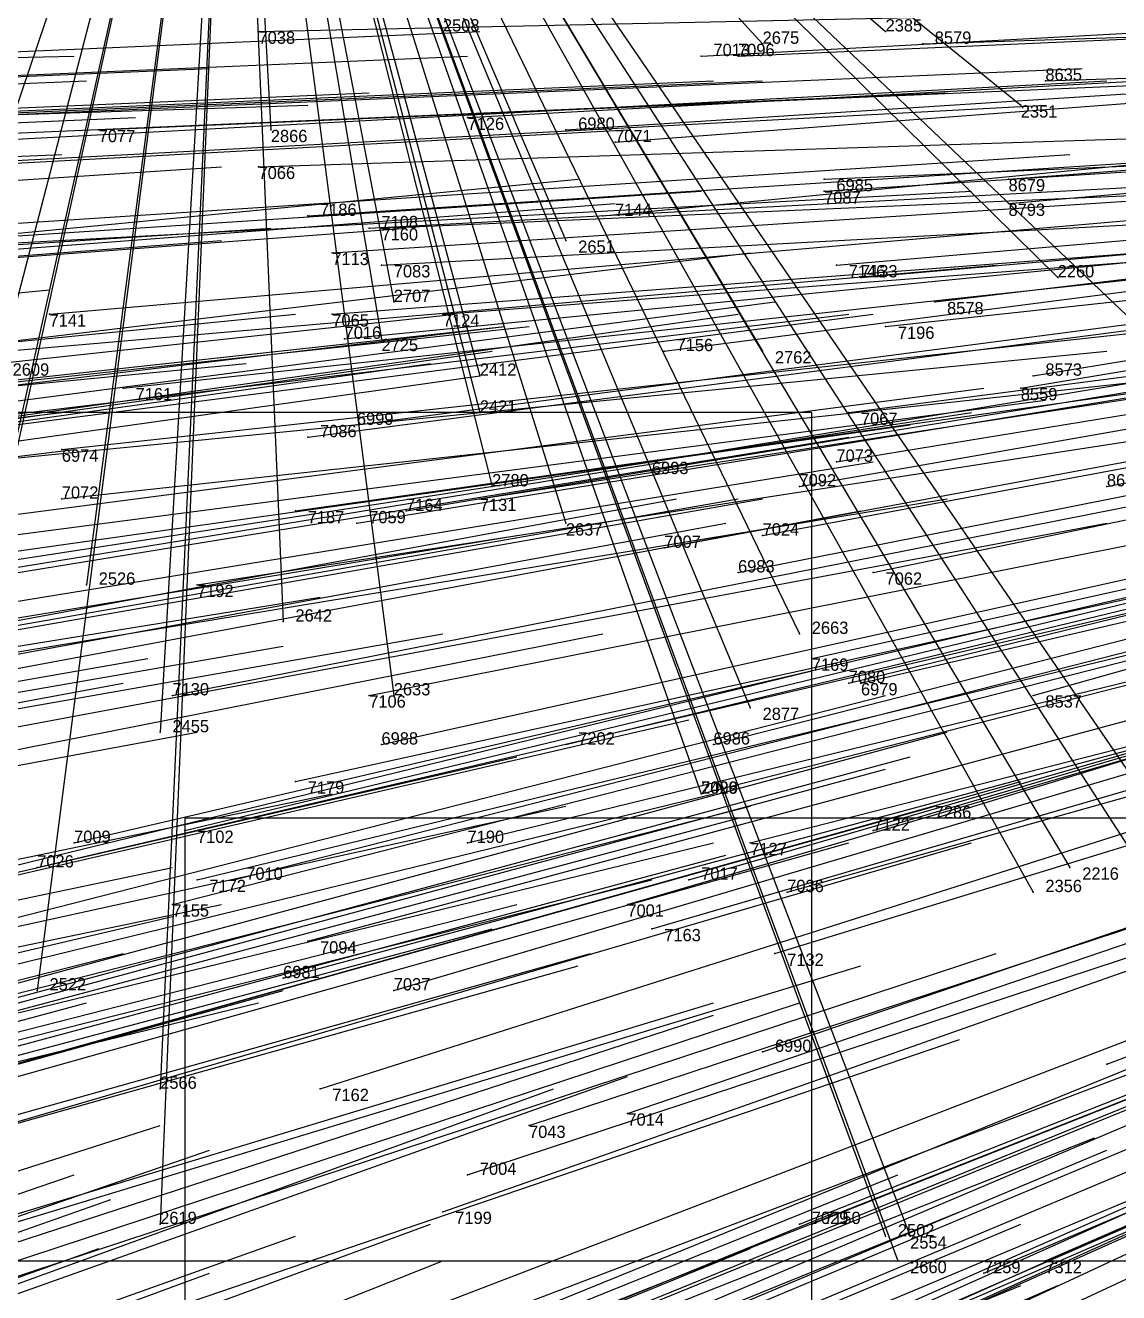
# Model space of a CAD drawing. Extents: x -0.5 to 0.59, y -0.5 to 0.59.
# Drawn here: x -0.319 to -0.23, y -0.1086 to -0.0055 of the extents above; entities that cross this region are included whole.
import ezdxf

# ---------------------------------------------------------------- set-up
doc = ezdxf.new("R2010")
doc.units = 0
for name, color, linetype in [('Clients', 3, 'CONTINUOUS'), ('Facilities', 3, 'CONTINUOUS'), ('Facilities_lines', 3, 'CONTINUOUS'), ('Min_max_boxes', 1, 'CONTINUOUS'), ('Normals', 1, 'CONTINUOUS'), ('Source_points', 5, 'CONTINUOUS'), ('Text', 3, 'CONTINUOUS')]:
    doc.layers.add(name, color=color, linetype=linetype)

msp = doc.modelspace()

# ---------------------------------------------------------------- linework, layer by layer
at = {"layer": 'Clients', "color": 5}
for p in [(-0.285, -0.006, -1.25), (-0.249, -0.006, -1.25), (-0.259, -0.007, -1.25), (-0.238, -0.012, -1.25), (-0.299, -0.014, -1.25), (-0.275, -0.023, -1.25), (-0.235, -0.026, -1.25), (-0.289, -0.028, -1.25), (-0.29, -0.031, -1.25), (-0.259, -0.032, -1.25), (-0.282, -0.034, -1.25), (-0.282, -0.037, -1.25), (-0.281, -0.043, -1.25), (-0.275, -0.046, -1.25), (-0.314, -0.051, -1.25), (-0.298, -0.054, -1.25), (-0.256, -0.055, -1.25), (-0.289, -0.06, -1.25), (-0.26, -0.061, -1.25), (-0.308, -0.063, -1.25), (-0.264, -0.068, -1.25), (-0.234, -0.074, -1.25), (-0.237, -0.076, -1.25), (-0.318, -0.084, -1.25), (-0.308, -0.092, -1.25), (-0.308, -0.103, -1.25), (-0.249, -0.104, -1.25), (-0.247, -0.104, -1.25), (-0.248, -0.106, -1.25)]:
    msp.add_point(p, dxfattribs=at)
at = {"layer": 'Facilities', "color": 3}
for p in [(-0.3, -0.006, -0.75), (-0.246, -0.007, -0.615), (-0.264, -0.008, -0.66), (-0.261, -0.008, -0.654), (-0.236, -0.01, -0.591), (-0.283, -0.013, -0.709), (-0.313, -0.014, -0.784), (-0.275, -0.014, -0.688), (-0.271, -0.015, -0.679), (-0.3, -0.017, -0.752), (-0.254, -0.018, -0.636), (-0.239, -0.018, -0.6), (-0.254, -0.019, -0.637), (-0.239, -0.02, -0.6), (-0.296, -0.021, -0.741), (-0.272, -0.021, -0.682), (-0.291, -0.022, -0.729), (-0.29, -0.022, -0.728), (-0.294, -0.024, -0.739), (-0.29, -0.025, -0.727), (-0.253, -0.025, -0.634), (-0.251, -0.026, -0.631), (-0.245, -0.028, -0.616), (-0.317, -0.029, -0.797), (-0.294, -0.029, -0.74), (-0.285, -0.029, -0.717), (-0.249, -0.03, -0.626), (-0.293, -0.031, -0.737), (-0.267, -0.032, -0.671), (-0.237, -0.034, -0.597), (-0.311, -0.035, -0.782), (-0.238, -0.035, -0.602), (-0.252, -0.037, -0.636), (-0.292, -0.038, -0.737), (-0.296, -0.039, -0.746), (-0.316, -0.04, -0.796), (-0.268, -0.041, -0.678), (-0.253, -0.041, -0.641), (-0.256, -0.043, -0.65), (-0.231, -0.043, -0.588), (-0.316, -0.044, -0.798), (-0.282, -0.044, -0.714), (-0.297, -0.045, -0.751), (-0.288, -0.045, -0.73), (-0.292, -0.046, -0.738), (-0.259, -0.047, -0.659), (-0.267, -0.048, -0.678), (-0.261, -0.05, -0.665), (-0.25, -0.05, -0.637), (-0.305, -0.051, -0.774), (-0.255, -0.057, -0.654), (-0.252, -0.059, -0.647), (-0.251, -0.059, -0.646), (-0.307, -0.06, -0.782), (-0.291, -0.06, -0.743), (-0.237, -0.06, -0.611), (-0.29, -0.064, -0.743), (-0.275, -0.064, -0.706), (-0.263, -0.064, -0.677), (-0.297, -0.067, -0.76), (-0.264, -0.068, -0.682), (-0.245, -0.07, -0.637), (-0.306, -0.071, -0.784), (-0.25, -0.071, -0.65), (-0.315, -0.072, -0.808), (-0.283, -0.072, -0.731), (-0.26, -0.072, -0.675), (-0.318, -0.074, -0.816), (-0.305, -0.075, -0.785), (-0.302, -0.075, -0.777), (-0.265, -0.075, -0.688), (-0.257, -0.076, -0.67), (-0.307, -0.077, -0.792), (-0.27, -0.077, -0.703), (-0.268, -0.079, -0.698), (-0.296, -0.08, -0.766), (-0.258, -0.081, -0.676), (-0.298, -0.083, -0.773), (-0.289, -0.084, -0.753), (-0.259, -0.089, -0.684), (-0.231, -0.09, -0.619), (-0.295, -0.092, -0.772), (-0.27, -0.094, -0.716), (-0.278, -0.095, -0.735), (-0.283, -0.099, -0.749), (-0.285, -0.102, -0.757), (-0.256, -0.103, -0.689), (-0.255, -0.103, -0.686), (-0.236, -0.106, -0.648), (-0.241, -0.107, -0.66)]:
    msp.add_point(p, dxfattribs=at)
at = {"layer": 'Facilities_lines', "color": 3}
for q in [(-0.34, -0.072, -1.25), (-0.33, -0.085, -1.25), (-0.323, -0.055, -1.25), (-0.321, -0.033, -1.25), (-0.318, -0.084, -1.25), (-0.314, -0.051, -1.25), (-0.308, -0.092, -1.25), (-0.308, -0.103, -1.25), (-0.308, -0.063, -1.25), (-0.264, -0.068, -1.25), (-0.289, -0.06, -1.25), (-0.26, -0.061, -1.25), (-0.282, -0.034, -1.25), (-0.282, -0.037, -1.25), (-0.275, -0.046, -1.25), (-0.298, -0.054, -1.25), (-0.275, -0.023, -1.25), (-0.256, -0.055, -1.25), (-0.289, -0.028, -1.25), (-0.29, -0.031, -1.25), (-0.259, -0.032, -1.25), (-0.281, -0.043, -1.25), (-0.299, -0.014, -1.25), (-0.285, -0.006, -1.25), (-0.259, -0.007, -1.25), (-0.249, -0.006, -1.25), (-0.235, -0.026, -1.25), (-0.238, -0.012, -1.25), (-0.219, -0.039, -1.25), (-0.234, -0.074, -1.25), (-0.237, -0.076, -1.25), (-0.226, -0.071, -1.25), (-0.249, -0.104, -1.25), (-0.247, -0.104, -1.25), (-0.223, -0.082, -1.25), (-0.248, -0.106, -1.25)]:
    msp.add_line((-0.302, 0.04, -1.25), q, dxfattribs=at)
at = {"layer": 'Min_max_boxes', "color": 1}
for p, q in [((-0.255, -0.037, -1.25), (-0.437, -0.037, -1.25)), ((-0.255, -0.037, -1.25), (-0.437, -0.037, -1.25)), ((-0.255, -0.328, -1.25), (-0.255, -0.037, -1.25)), ((-0.255, -0.328, -1.25), (-0.255, -0.037, -1.25)), ((-0.255, -0.037, -1.25), (-0.255, -0.037, -1.25)), ((0.065, -0.07, -1.25), (-0.306, -0.07, -1.25)), ((-0.306, -0.07, -1.25), (-0.306, -0.399, -1.25)), ((0.065, -0.07, -1.25), (-0.306, -0.07, -1.25)), ((-0.306, -0.07, -1.25), (-0.306, -0.399, -1.25)), ((-0.306, -0.07, -1.25), (-0.306, -0.07, -1.25)), ((-0.437, -0.106, -1.25), (-0.185, -0.106, -1.25)), ((-0.437, -0.106, -1.25), (-0.185, -0.106, -1.25))]:
    msp.add_line(p, q, dxfattribs=at)
at = {"layer": 'Normals', "color": 1}
for p, q in [((-0.264, -0.008, -0.66), (-0.171, -0.003, -0.698)), ((-0.3, -0.006, -0.75), (-0.207, -0.004, -0.788)), ((-0.261, -0.008, -0.654), (-0.169, -0.004, -0.691)), ((-0.246, -0.007, -0.615), (-0.153, -0.004, -0.651)), ((-0.374, -0.01, -0.936), (-0.282, -0.006, -0.974)), ((-0.285, -0.006, -1.25), (-0.285, -0.006, -1.15)), ((-0.249, -0.006, -1.25), (-0.249, -0.006, -1.15)), ((-0.259, -0.007, -1.25), (-0.259, -0.007, -1.15)), ((-0.236, -0.01, -0.591), (-0.144, -0.007, -0.63)), ((-0.408, -0.01, -1.021), (-0.315, -0.008, -1.058)), ((-0.376, -0.012, -0.94), (-0.283, -0.008, -0.977)), ((-0.283, -0.013, -0.709), (-0.191, -0.008, -0.746)), ((-0.275, -0.014, -0.688), (-0.182, -0.008, -0.725)), ((-0.271, -0.015, -0.679), (-0.179, -0.008, -0.716)), ((-0.397, -0.013, -0.992), (-0.304, -0.009, -1.029)), ((-0.326, -0.013, -0.815), (-0.233, -0.009, -0.853)), ((-0.407, -0.014, -1.018), (-0.314, -0.01, -1.055)), ((-0.355, -0.014, -0.889), (-0.263, -0.01, -0.927)), ((-0.352, -0.014, -0.88), (-0.259, -0.01, -0.918)), ((-0.324, -0.015, -0.811), (-0.231, -0.01, -0.848)), ((-0.313, -0.014, -0.784), (-0.22, -0.01, -0.821)), ((-0.384, -0.015, -0.961), (-0.291, -0.011, -0.998)), ((-0.337, -0.015, -0.843), (-0.244, -0.011, -0.88)), ((-0.337, -0.015, -0.843), (-0.244, -0.011, -0.88)), ((-0.239, -0.018, -0.6), (-0.147, -0.011, -0.638)), ((-0.389, -0.015, -0.973), (-0.296, -0.012, -1.011)), ((-0.329, -0.017, -0.823), (-0.236, -0.012, -0.861)), ((-0.272, -0.021, -0.682), (-0.179, -0.012, -0.719)), ((-0.239, -0.02, -0.6), (-0.147, -0.012, -0.638)), ((-0.238, -0.012, -1.25), (-0.238, -0.012, -1.15)), ((-0.403, -0.017, -1.008), (-0.31, -0.013, -1.045)), ((-0.254, -0.019, -0.637), (-0.161, -0.013, -0.673)), ((-0.362, -0.019, -0.907), (-0.27, -0.014, -0.945)), ((-0.3, -0.017, -0.752), (-0.207, -0.014, -0.789)), ((-0.299, -0.014, -1.25), (-0.299, -0.014, -1.15)), ((-0.254, -0.018, -0.636), (-0.161, -0.014, -0.672)), ((-0.296, -0.021, -0.741), (-0.203, -0.015, -0.778)), ((-0.409, -0.02, -1.024), (-0.316, -0.016, -1.061)), ((-0.326, -0.022, -0.816), (-0.234, -0.016, -0.854)), ((-0.395, -0.023, -0.99), (-0.303, -0.017, -1.027)), ((-0.291, -0.022, -0.729), (-0.198, -0.017, -0.766)), ((-0.253, -0.025, -0.634), (-0.16, -0.017, -0.671)), ((-0.245, -0.028, -0.616), (-0.153, -0.017, -0.655)), ((-0.367, -0.027, -0.919), (-0.274, -0.018, -0.956)), ((-0.294, -0.024, -0.739), (-0.202, -0.018, -0.775)), ((-0.29, -0.022, -0.728), (-0.198, -0.018, -0.765)), ((-0.251, -0.026, -0.631), (-0.159, -0.018, -0.668)), ((-0.356, -0.025, -0.893), (-0.264, -0.019, -0.931)), ((-0.335, -0.024, -0.839), (-0.242, -0.019, -0.877)), ((-0.237, -0.034, -0.597), (-0.146, -0.019, -0.636)), ((-0.363, -0.027, -0.911), (-0.271, -0.02, -0.949)), ((-0.29, -0.025, -0.727), (-0.197, -0.02, -0.764)), ((-0.267, -0.032, -0.671), (-0.174, -0.02, -0.708)), ((-0.249, -0.03, -0.626), (-0.157, -0.02, -0.664)), ((-0.238, -0.035, -0.602), (-0.147, -0.02, -0.641)), ((-0.317, -0.029, -0.797), (-0.225, -0.021, -0.835)), ((-0.392, -0.028, -0.982), (-0.299, -0.022, -1.018)), ((-0.381, -0.029, -0.954), (-0.288, -0.022, -0.991)), ((-0.294, -0.029, -0.74), (-0.202, -0.022, -0.777)), ((-0.293, -0.031, -0.737), (-0.201, -0.022, -0.774)), ((-0.285, -0.029, -0.717), (-0.193, -0.022, -0.755)), ((-0.396, -0.03, -0.992), (-0.303, -0.023, -1.028)), ((-0.275, -0.023, -1.25), (-0.275, -0.023, -1.15)), ((-0.352, -0.035, -0.884), (-0.26, -0.024, -0.921)), ((-0.332, -0.033, -0.834), (-0.24, -0.025, -0.872)), ((-0.311, -0.035, -0.782), (-0.218, -0.025, -0.819)), ((-0.252, -0.037, -0.636), (-0.16, -0.025, -0.673)), ((-0.292, -0.038, -0.737), (-0.2, -0.026, -0.774)), ((-0.268, -0.041, -0.678), (-0.177, -0.026, -0.715)), ((-0.253, -0.041, -0.641), (-0.161, -0.026, -0.678)), ((-0.235, -0.026, -1.25), (-0.235, -0.026, -1.15)), ((-0.231, -0.043, -0.588), (-0.141, -0.026, -0.627)), ((-0.409, -0.036, -1.027), (-0.317, -0.027, -1.064)), ((-0.296, -0.039, -0.746), (-0.204, -0.027, -0.783)), ((-0.256, -0.043, -0.65), (-0.165, -0.027, -0.687)), ((-0.35, -0.04, -0.88), (-0.258, -0.028, -0.917)), ((-0.289, -0.028, -1.25), (-0.289, -0.028, -1.15)), ((-0.389, -0.038, -0.978), (-0.297, -0.029, -1.015)), ((-0.377, -0.039, -0.947), (-0.284, -0.029, -0.984)), ((-0.353, -0.042, -0.89), (-0.261, -0.029, -0.927)), ((-0.344, -0.04, -0.865), (-0.252, -0.029, -0.902)), ((-0.343, -0.041, -0.862), (-0.25, -0.029, -0.9)), ((-0.372, -0.04, -0.936), (-0.28, -0.03, -0.973)), ((-0.372, -0.041, -0.937), (-0.28, -0.03, -0.974)), ((-0.371, -0.04, -0.932), (-0.278, -0.03, -0.969)), ((-0.316, -0.04, -0.796), (-0.224, -0.03, -0.834)), ((-0.288, -0.045, -0.73), (-0.197, -0.03, -0.767)), ((-0.282, -0.044, -0.714), (-0.191, -0.03, -0.751)), ((-0.259, -0.047, -0.659), (-0.168, -0.03, -0.695)), ((-0.292, -0.046, -0.738), (-0.2, -0.031, -0.776)), ((-0.29, -0.031, -1.25), (-0.29, -0.031, -1.15)), ((-0.267, -0.048, -0.678), (-0.176, -0.031, -0.715)), ((-0.25, -0.05, -0.637), (-0.159, -0.031, -0.675)), ((-0.373, -0.045, -0.94), (-0.281, -0.032, -0.977)), ((-0.323, -0.041, -0.815), (-0.231, -0.032, -0.853)), ((-0.297, -0.045, -0.751), (-0.205, -0.032, -0.788)), ((-0.261, -0.05, -0.665), (-0.17, -0.032, -0.702)), ((-0.259, -0.032, -1.25), (-0.259, -0.032, -1.15)), ((-0.394, -0.042, -0.99), (-0.301, -0.033, -1.026)), ((-0.378, -0.046, -0.953), (-0.286, -0.033, -0.989)), ((-0.374, -0.047, -0.943), (-0.282, -0.034, -0.979)), ((-0.316, -0.044, -0.798), (-0.224, -0.034, -0.836)), ((-0.282, -0.034, -1.25), (-0.282, -0.034, -1.15)), ((-0.333, -0.047, -0.841), (-0.241, -0.035, -0.878)), ((-0.237, -0.06, -0.611), (-0.148, -0.035, -0.648)), ((-0.328, -0.048, -0.83), (-0.236, -0.036, -0.867)), ((-0.408, -0.048, -1.028), (-0.316, -0.037, -1.066)), ((-0.333, -0.051, -0.843), (-0.242, -0.037, -0.88)), ((-0.305, -0.051, -0.774), (-0.214, -0.037, -0.811)), ((-0.282, -0.037, -1.25), (-0.282, -0.037, -1.15)), ((-0.255, -0.057, -0.654), (-0.165, -0.037, -0.692)), ((-0.252, -0.059, -0.647), (-0.162, -0.037, -0.686)), ((-0.339, -0.051, -0.857), (-0.247, -0.038, -0.894)), ((-0.251, -0.059, -0.646), (-0.161, -0.038, -0.684)), ((-0.344, -0.054, -0.871), (-0.252, -0.039, -0.907)), ((-0.407, -0.051, -1.025), (-0.315, -0.04, -1.063)), ((-0.359, -0.056, -0.907), (-0.267, -0.041, -0.944)), ((-0.342, -0.056, -0.866), (-0.25, -0.041, -0.903)), ((-0.263, -0.064, -0.677), (-0.173, -0.041, -0.714)), ((-0.307, -0.06, -0.782), (-0.216, -0.042, -0.819)), ((-0.291, -0.06, -0.743), (-0.2, -0.042, -0.781)), ((-0.275, -0.064, -0.706), (-0.184, -0.042, -0.742)), ((-0.281, -0.043, -1.25), (-0.281, -0.043, -1.15)), ((-0.245, -0.07, -0.637), (-0.157, -0.043, -0.675)), ((-0.358, -0.061, -0.907), (-0.266, -0.044, -0.944)), ((-0.352, -0.06, -0.893), (-0.261, -0.044, -0.93)), ((-0.35, -0.06, -0.888), (-0.259, -0.044, -0.926)), ((-0.335, -0.059, -0.851), (-0.244, -0.044, -0.888)), ((-0.29, -0.064, -0.743), (-0.2, -0.044, -0.781)), ((-0.342, -0.062, -0.87), (-0.251, -0.045, -0.907)), ((-0.264, -0.068, -0.682), (-0.174, -0.045, -0.719)), ((-0.25, -0.071, -0.65), (-0.162, -0.045, -0.689)), ((-0.354, -0.063, -0.898), (-0.262, -0.046, -0.935)), ((-0.322, -0.063, -0.821), (-0.231, -0.046, -0.858)), ((-0.275, -0.046, -1.25), (-0.275, -0.046, -1.15)), ((-0.37, -0.062, -0.939), (-0.279, -0.047, -0.976)), ((-0.297, -0.067, -0.76), (-0.206, -0.047, -0.798)), ((-0.306, -0.071, -0.784), (-0.215, -0.049, -0.821)), ((-0.265, -0.075, -0.688), (-0.175, -0.049, -0.724)), ((-0.26, -0.072, -0.675), (-0.17, -0.049, -0.712)), ((-0.283, -0.072, -0.731), (-0.193, -0.05, -0.768)), ((-0.315, -0.072, -0.808), (-0.225, -0.051, -0.845)), ((-0.314, -0.051, -1.25), (-0.314, -0.051, -1.15)), ((-0.27, -0.077, -0.703), (-0.181, -0.051, -0.739)), ((-0.257, -0.076, -0.67), (-0.168, -0.051, -0.708)), ((-0.387, -0.067, -0.982), (-0.295, -0.052, -1.019)), ((-0.302, -0.075, -0.777), (-0.212, -0.052, -0.814)), ((-0.318, -0.074, -0.816), (-0.228, -0.053, -0.854)), ((-0.305, -0.075, -0.785), (-0.214, -0.053, -0.821)), ((-0.268, -0.079, -0.698), (-0.179, -0.053, -0.735)), ((-0.307, -0.077, -0.792), (-0.217, -0.054, -0.828)), ((-0.298, -0.054, -1.25), (-0.298, -0.054, -1.15)), ((-0.258, -0.081, -0.676), (-0.17, -0.054, -0.714)), ((-0.376, -0.071, -0.958), (-0.285, -0.055, -0.995)), ((-0.363, -0.073, -0.926), (-0.272, -0.055, -0.962)), ((-0.256, -0.055, -1.25), (-0.256, -0.055, -1.15)), ((-0.39, -0.072, -0.991), (-0.298, -0.056, -1.028)), ((-0.296, -0.08, -0.766), (-0.207, -0.056, -0.804)), ((-0.4, -0.073, -1.016), (-0.309, -0.057, -1.054)), ((-0.231, -0.09, -0.619), (-0.143, -0.057, -0.655)), ((-0.345, -0.08, -0.885), (-0.255, -0.058, -0.923)), ((-0.289, -0.084, -0.753), (-0.201, -0.058, -0.791)), ((-0.402, -0.076, -1.023), (-0.311, -0.059, -1.06)), ((-0.298, -0.083, -0.773), (-0.209, -0.059, -0.811)), ((-0.259, -0.089, -0.684), (-0.171, -0.059, -0.722)), ((-0.339, -0.083, -0.873), (-0.249, -0.06, -0.911)), ((-0.289, -0.06, -1.25), (-0.289, -0.06, -1.15)), ((-0.26, -0.061, -1.25), (-0.26, -0.061, -1.15)), ((-0.356, -0.083, -0.913), (-0.265, -0.062, -0.95)), ((-0.397, -0.08, -1.011), (-0.305, -0.063, -1.048)), ((-0.333, -0.087, -0.861), (-0.244, -0.063, -0.899)), ((-0.308, -0.063, -1.25), (-0.308, -0.063, -1.15)), ((-0.295, -0.092, -0.772), (-0.207, -0.064, -0.81)), ((-0.27, -0.094, -0.716), (-0.182, -0.064, -0.753)), ((-0.37, -0.086, -0.948), (-0.279, -0.065, -0.985)), ((-0.336, -0.089, -0.869), (-0.247, -0.065, -0.907)), ((-0.338, -0.09, -0.875), (-0.249, -0.066, -0.913)), ((-0.327, -0.092, -0.848), (-0.238, -0.067, -0.887)), ((-0.278, -0.095, -0.735), (-0.19, -0.066, -0.772)), ((-0.385, -0.087, -0.986), (-0.294, -0.068, -1.023)), ((-0.353, -0.09, -0.911), (-0.263, -0.068, -0.948)), ((-0.264, -0.068, -1.25), (-0.264, -0.068, -1.15)), ((-0.366, -0.089, -0.941), (-0.275, -0.069, -0.978)), ((-0.35, -0.092, -0.905), (-0.26, -0.069, -0.942)), ((-0.334, -0.094, -0.867), (-0.245, -0.069, -0.905)), ((-0.256, -0.103, -0.689), (-0.17, -0.069, -0.727)), ((-0.255, -0.103, -0.686), (-0.169, -0.069, -0.725)), ((-0.236, -0.106, -0.648), (-0.151, -0.069, -0.685)), ((-0.351, -0.094, -0.908), (-0.261, -0.07, -0.945)), ((-0.283, -0.099, -0.749), (-0.195, -0.07, -0.786)), ((-0.285, -0.102, -0.757), (-0.197, -0.071, -0.794)), ((-0.241, -0.107, -0.66), (-0.156, -0.071, -0.697)), ((-0.353, -0.094, -0.913), (-0.263, -0.072, -0.95)), ((-0.341, -0.097, -0.885), (-0.252, -0.072, -0.923)), ((-0.331, -0.098, -0.864), (-0.242, -0.072, -0.902)), ((-0.351, -0.097, -0.912), (-0.262, -0.073, -0.949)), ((-0.247, -0.111, -0.676), (-0.162, -0.073, -0.714)), ((-0.398, -0.093, -1.021), (-0.307, -0.074, -1.059)), ((-0.234, -0.074, -1.25), (-0.234, -0.074, -1.15)), ((-0.359, -0.098, -0.929), (-0.268, -0.075, -0.966)), ((-0.253, -0.112, -0.693), (-0.169, -0.075, -0.731)), ((-0.261, -0.112, -0.709), (-0.175, -0.076, -0.746)), ((-0.25, -0.115, -0.688), (-0.166, -0.076, -0.726)), ((-0.237, -0.076, -1.25), (-0.237, -0.076, -1.15)), ((-0.394, -0.096, -1.013), (-0.303, -0.077, -1.05)), ((-0.369, -0.1, -0.956), (-0.279, -0.077, -0.993)), ((-0.275, -0.112, -0.742), (-0.189, -0.077, -0.779)), ((-0.397, -0.099, -1.023), (-0.307, -0.078, -1.06)), ((-0.371, -0.103, -0.962), (-0.281, -0.079, -0.999)), ((-0.275, -0.116, -0.745), (-0.189, -0.08, -0.782)), ((-0.265, -0.118, -0.724), (-0.18, -0.08, -0.761)), ((-0.402, -0.104, -1.037), (-0.311, -0.081, -1.074)), ((-0.362, -0.106, -0.944), (-0.273, -0.081, -0.98)), ((-0.328, -0.11, -0.864), (-0.24, -0.081, -0.902)), ((-0.263, -0.119, -0.722), (-0.179, -0.081, -0.759)), ((-0.363, -0.107, -0.947), (-0.274, -0.082, -0.984)), ((-0.34, -0.109, -0.892), (-0.251, -0.082, -0.93)), ((-0.293, -0.115, -0.788), (-0.206, -0.082, -0.824)), ((-0.288, -0.116, -0.777), (-0.202, -0.082, -0.813)), ((-0.388, -0.109, -1.006), (-0.298, -0.084, -1.043)), ((-0.318, -0.084, -1.25), (-0.318, -0.084, -1.15)), ((-0.403, -0.109, -1.045), (-0.314, -0.085, -1.082)), ((-0.39, -0.107, -1.01), (-0.3, -0.085, -1.047)), ((-0.352, -0.112, -0.924), (-0.263, -0.085, -0.961)), ((-0.344, -0.114, -0.906), (-0.256, -0.085, -0.944)), ((-0.294, -0.12, -0.794), (-0.208, -0.085, -0.831)), ((-0.352, -0.115, -0.925), (-0.263, -0.086, -0.961)), ((-0.31, -0.119, -0.831), (-0.224, -0.086, -0.868)), ((-0.307, -0.122, -0.825), (-0.221, -0.087, -0.863)), ((-0.331, -0.118, -0.877), (-0.243, -0.088, -0.915)), ((-0.284, -0.124, -0.775), (-0.198, -0.088, -0.811)), ((-0.284, -0.127, -0.778), (-0.199, -0.09, -0.815)), ((-0.357, -0.122, -0.944), (-0.27, -0.091, -0.981)), ((-0.305, -0.127, -0.826), (-0.22, -0.091, -0.864)), ((-0.364, -0.124, -0.961), (-0.276, -0.092, -0.997)), ((-0.308, -0.092, -1.25), (-0.308, -0.092, -1.15)), ((-0.29, -0.13, -0.794), (-0.205, -0.093, -0.831)), ((-0.396, -0.123, -1.037), (-0.308, -0.095, -1.074)), ((-0.318, -0.13, -0.86), (-0.232, -0.096, -0.897)), ((-0.391, -0.127, -1.029), (-0.304, -0.097, -1.067)), ((-0.317, -0.133, -0.859), (-0.231, -0.097, -0.896)), ((-0.301, -0.136, -0.825), (-0.216, -0.098, -0.862)), ((-0.293, -0.137, -0.809), (-0.209, -0.098, -0.847)), ((-0.402, -0.129, -1.057), (-0.315, -0.099, -1.094)), ((-0.335, -0.134, -0.901), (-0.248, -0.099, -0.938)), ((-0.4, -0.132, -1.052), (-0.312, -0.101, -1.089)), ((-0.339, -0.137, -0.914), (-0.253, -0.102, -0.951)), ((-0.329, -0.137, -0.891), (-0.243, -0.102, -0.928)), ((-0.373, -0.135, -0.992), (-0.286, -0.103, -1.03)), ((-0.324, -0.139, -0.88), (-0.238, -0.103, -0.917)), ((-0.308, -0.103, -1.25), (-0.308, -0.103, -1.15)), ((-0.384, -0.135, -1.018), (-0.297, -0.104, -1.056)), ((-0.249, -0.104, -1.25), (-0.249, -0.104, -1.15)), ((-0.247, -0.104, -1.25), (-0.247, -0.104, -1.15)), ((-0.4, -0.136, -1.057), (-0.313, -0.105, -1.094)), ((-0.346, -0.14, -0.933), (-0.26, -0.105, -0.97)), ((-0.371, -0.14, -0.992), (-0.285, -0.106, -1.029)), ((-0.248, -0.106, -1.25), (-0.248, -0.106, -1.15)), ((-0.391, -0.139, -1.037), (-0.304, -0.107, -1.075)), ((-0.324, -0.143, -0.886), (-0.238, -0.108, -0.923)), ((-0.32, -0.145, -0.879), (-0.235, -0.108, -0.916))]:
    msp.add_line(p, q, dxfattribs=at)
at = {"layer": 'Source_points', "color": 5}
for p in [(-0.3, -0.006, -0.75), (-0.285, -0.006, -1.25), (-0.249, -0.006, -1.25), (-0.259, -0.007, -1.25), (-0.246, -0.007, -0.615), (-0.264, -0.008, -0.66), (-0.261, -0.008, -0.654), (-0.236, -0.01, -0.591), (-0.238, -0.012, -1.25), (-0.283, -0.013, -0.709), (-0.313, -0.014, -0.784), (-0.299, -0.014, -1.25), (-0.275, -0.014, -0.688), (-0.271, -0.015, -0.679), (-0.3, -0.017, -0.752), (-0.254, -0.018, -0.636), (-0.239, -0.018, -0.6), (-0.254, -0.019, -0.637), (-0.239, -0.02, -0.6), (-0.296, -0.021, -0.741), (-0.272, -0.021, -0.682), (-0.291, -0.022, -0.729), (-0.29, -0.022, -0.728), (-0.275, -0.023, -1.25), (-0.294, -0.024, -0.739), (-0.29, -0.025, -0.727), (-0.253, -0.025, -0.634), (-0.251, -0.026, -0.631), (-0.235, -0.026, -1.25), (-0.289, -0.028, -1.25), (-0.245, -0.028, -0.616), (-0.317, -0.029, -0.797), (-0.294, -0.029, -0.74), (-0.285, -0.029, -0.717), (-0.249, -0.03, -0.626), (-0.293, -0.031, -0.737), (-0.29, -0.031, -1.25), (-0.267, -0.032, -0.671), (-0.259, -0.032, -1.25), (-0.282, -0.034, -1.25), (-0.237, -0.034, -0.597), (-0.311, -0.035, -0.782), (-0.238, -0.035, -0.602), (-0.282, -0.037, -1.25), (-0.252, -0.037, -0.636), (-0.292, -0.038, -0.737), (-0.296, -0.039, -0.746), (-0.316, -0.04, -0.796), (-0.268, -0.041, -0.678), (-0.253, -0.041, -0.641), (-0.281, -0.043, -1.25), (-0.256, -0.043, -0.65), (-0.231, -0.043, -0.588), (-0.316, -0.044, -0.798), (-0.282, -0.044, -0.714), (-0.297, -0.045, -0.751), (-0.288, -0.045, -0.73), (-0.292, -0.046, -0.738), (-0.275, -0.046, -1.25), (-0.259, -0.047, -0.659), (-0.267, -0.048, -0.678), (-0.261, -0.05, -0.665), (-0.25, -0.05, -0.637), (-0.314, -0.051, -1.25), (-0.305, -0.051, -0.774), (-0.298, -0.054, -1.25), (-0.256, -0.055, -1.25), (-0.255, -0.057, -0.654), (-0.252, -0.059, -0.647), (-0.251, -0.059, -0.646), (-0.307, -0.06, -0.782), (-0.291, -0.06, -0.743), (-0.289, -0.06, -1.25), (-0.237, -0.06, -0.611), (-0.26, -0.061, -1.25), (-0.308, -0.063, -1.25), (-0.29, -0.064, -0.743), (-0.275, -0.064, -0.706), (-0.263, -0.064, -0.677), (-0.297, -0.067, -0.76), (-0.264, -0.068, -1.25), (-0.264, -0.068, -0.682), (-0.245, -0.07, -0.637), (-0.306, -0.071, -0.784), (-0.25, -0.071, -0.65), (-0.315, -0.072, -0.808), (-0.283, -0.072, -0.731), (-0.26, -0.072, -0.675), (-0.318, -0.074, -0.816), (-0.234, -0.074, -1.25), (-0.305, -0.075, -0.785), (-0.302, -0.075, -0.777), (-0.265, -0.075, -0.688), (-0.257, -0.076, -0.67), (-0.237, -0.076, -1.25), (-0.307, -0.077, -0.792), (-0.27, -0.077, -0.703), (-0.268, -0.079, -0.698), (-0.296, -0.08, -0.766), (-0.258, -0.081, -0.676), (-0.298, -0.083, -0.773), (-0.318, -0.084, -1.25), (-0.289, -0.084, -0.753), (-0.259, -0.089, -0.684), (-0.231, -0.09, -0.619), (-0.308, -0.092, -1.25), (-0.295, -0.092, -0.772), (-0.27, -0.094, -0.716), (-0.278, -0.095, -0.735), (-0.283, -0.099, -0.749), (-0.285, -0.102, -0.757), (-0.308, -0.103, -1.25), (-0.256, -0.103, -0.689), (-0.255, -0.103, -0.686), (-0.249, -0.104, -1.25), (-0.247, -0.104, -1.25), (-0.248, -0.106, -1.25), (-0.236, -0.106, -0.648), (-0.241, -0.107, -0.66)]:
    msp.add_point(p, dxfattribs=at)

# ---------------------------------------------------------------- texts
at = {"layer": 'Text', "color": 3}
for s, p in [('2508', (-0.285, -0.006, -1.25)), ('2385', (-0.249, -0.006, -1.25)), ('7038', (-0.3, -0.007, -0.75)), ('2675', (-0.259, -0.007, -1.25)), ('8579', (-0.245, -0.007, -0.615)), ('7013', (-0.263, -0.008, -0.66)), ('7096', (-0.261, -0.008, -0.654)), ('8635', (-0.236, -0.01, -0.591)), ('2351', (-0.238, -0.013, -1.25)), ('7126', (-0.283, -0.014, -0.709)), ('6980', (-0.274, -0.014, -0.688)), ('7077', (-0.313, -0.015, -0.784)), ('2866', (-0.299, -0.015, -1.25)), ('7071', (-0.271, -0.015, -0.679)), ('7066', (-0.3, -0.018, -0.752)), ('6985', (-0.253, -0.019, -0.636)), ('8679', (-0.239, -0.019, -0.6)), ('7087', (-0.254, -0.02, -0.637)), ('7186', (-0.295, -0.021, -0.741)), ('7144', (-0.271, -0.021, -0.682)), ('8793', (-0.239, -0.021, -0.6)), ('7108', (-0.29, -0.022, -0.729)), ('7160', (-0.29, -0.023, -0.728)), ('2651', (-0.274, -0.024, -1.25)), ('7113', (-0.294, -0.025, -0.739)), ('7083', (-0.289, -0.026, -0.727)), ('7146', (-0.252, -0.026, -0.634)), ('7133', (-0.251, -0.026, -0.631)), ('2260', (-0.235, -0.026, -1.25)), ('2707', (-0.289, -0.028, -1.25)), ('8578', (-0.244, -0.029, -0.616)), ('7141', (-0.317, -0.03, -0.797)), ('7065', (-0.294, -0.03, -0.74)), ('7124', (-0.285, -0.03, -0.717)), ('7016', (-0.293, -0.031, -0.737)), ('7196', (-0.248, -0.031, -0.626)), ('2725', (-0.29, -0.032, -1.25)), ('7156', (-0.266, -0.032, -0.671)), ('2609', (-0.32, -0.034, -1.25)), ('2412', (-0.282, -0.034, -1.25)), ('2762', (-0.258, -0.033, -1.25)), ('8573', (-0.236, -0.034, -0.597)), ('7161', (-0.31, -0.036, -0.782)), ('8559', (-0.238, -0.036, -0.602)), ('2421', (-0.282, -0.037, -1.25)), ('6999', (-0.292, -0.038, -0.737)), ('7067', (-0.251, -0.038, -0.636)), ('7086', (-0.295, -0.039, -0.746)), ('6974', (-0.316, -0.041, -0.796)), ('7073', (-0.253, -0.041, -0.641)), ('6993', (-0.268, -0.042, -0.678)), ('2780', (-0.281, -0.043, -1.25)), ('7092', (-0.256, -0.043, -0.65)), ('8684', (-0.231, -0.043, -0.588)), ('7072', (-0.316, -0.044, -0.798)), ('7164', (-0.288, -0.045, -0.73)), ('7131', (-0.282, -0.045, -0.714)), ('7187', (-0.296, -0.046, -0.751)), ('7059', (-0.291, -0.046, -0.738)), ('2637', (-0.275, -0.047, -1.25)), ('7024', (-0.259, -0.047, -0.659)), ('7007', (-0.267, -0.048, -0.678)), ('6983', (-0.261, -0.05, -0.665)), ('2526', (-0.313, -0.051, -1.25)), ('7062', (-0.249, -0.051, -0.637)), ('7192', (-0.305, -0.052, -0.774)), ('2642', (-0.297, -0.054, -1.25)), ('2663', (-0.255, -0.055, -1.25)), ('7169', (-0.255, -0.058, -0.654)), ('7080', (-0.252, -0.059, -0.647)), ('7130', (-0.307, -0.06, -0.782)), ('2633', (-0.289, -0.06, -1.25)), ('6979', (-0.251, -0.06, -0.646)), ('7106', (-0.291, -0.061, -0.743)), ('8537', (-0.236, -0.061, -0.611)), ('2877', (-0.259, -0.062, -1.25)), ('2455', (-0.307, -0.063, -1.25)), ('6988', (-0.29, -0.064, -0.743)), ('7202', (-0.274, -0.064, -0.706)), ('6986', (-0.263, -0.064, -0.677)), ('7179', (-0.296, -0.068, -0.76)), ('2426', (-0.264, -0.068, -1.25)), ('7099', (-0.264, -0.068, -0.682)), ('7286', (-0.245, -0.07, -0.637)), ('7122', (-0.25, -0.071, -0.65)), ('7009', (-0.315, -0.072, -0.808)), ('7102', (-0.305, -0.072, -0.784)), ('7190', (-0.283, -0.072, -0.731)), ('7127', (-0.26, -0.073, -0.675)), ('7026', (-0.318, -0.074, -0.816)), ('7010', (-0.301, -0.075, -0.777)), ('7017', (-0.264, -0.075, -0.688)), ('2216', (-0.233, -0.075, -1.25)), ('7172', (-0.304, -0.076, -0.785)), ('7036', (-0.257, -0.076, -0.67)), ('2356', (-0.236, -0.076, -1.25)), ('7155', (-0.307, -0.078, -0.792)), ('7001', (-0.27, -0.078, -0.703)), ('7163', (-0.267, -0.08, -0.698)), ('7094', (-0.295, -0.081, -0.766)), ('7132', (-0.257, -0.082, -0.676)), ('6981', (-0.298, -0.083, -0.773)), ('2522', (-0.317, -0.084, -1.25)), ('7037', (-0.289, -0.084, -0.753)), ('6990', (-0.258, -0.089, -0.684)), ('2566', (-0.308, -0.092, -1.25)), ('7162', (-0.294, -0.093, -0.772)), ('7014', (-0.27, -0.095, -0.716)), ('7043', (-0.278, -0.096, -0.735)), ('7004', (-0.282, -0.099, -0.749)), ('2619', (-0.308, -0.103, -1.25)), ('7199', (-0.284, -0.103, -0.757)), ('7029', (-0.255, -0.103, -0.689)), ('7150', (-0.254, -0.103, -0.686)), ('2502', (-0.248, -0.104, -1.25)), ('2554', (-0.247, -0.105, -1.25)), ('2660', (-0.247, -0.107, -1.25)), ('7259', (-0.241, -0.107, -0.66)), ('7312', (-0.236, -0.107, -0.648))]:
    msp.add_text(s, height=0.001, dxfattribs=at).set_placement(p)

doc.saveas('drawing.dxf')
